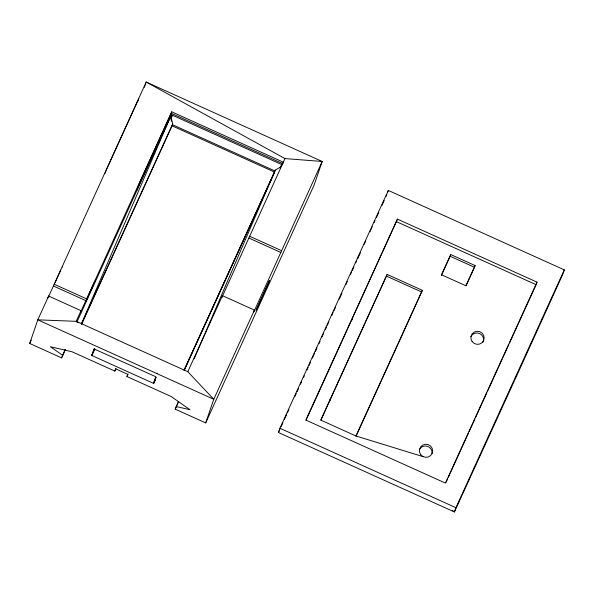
<?xml version="1.0" encoding="UTF-8"?>
<svg xmlns="http://www.w3.org/2000/svg" width="594" height="594" viewBox="0 0 594 594"><rect width="100%" height="100%" fill="white"/><g stroke="black" fill="none" stroke-linecap="round" stroke-linejoin="round"><path stroke-width="0.89" d="M62.519 266.743L62.236 267.092M329.922 400.401L330.42 398.611M352.205 319.906L352.695 318.117M154.834 379.737L153.586 383.39L91.758 355.472L94.015 348.901L155.858 376.759L154.269 381.415L156.096 377.39M171.718 111.813L171.221 113.283L282.811 163.654L283.316 162.192L171.718 111.813L80.428 312.533L81.059 310.699L48.634 296.057L48.003 297.891L146.191 82.039L322.178 161.479L314.085 185.113L205.68 422.913L175.223 409.162L178.438 401.44M65.466 349.45L61.62 357.878L29.7 343.473L37.793 319.839L48.634 296.057M105.145 173.27L105.992 170.805M137.949 101.106L138.788 98.641L106.274 169.981M144.394 87.288L146.191 82.039L284.964 158.576L322.178 161.479L253.794 311.939L254.425 310.105L222.46 295.678L187.808 371.703L213.773 399.279L205.68 422.913M61.62 357.878L65.221 349.317M171.555 121.235L170.886 118.644L172.305 115.318M81.638 324.161L172.06 125.809L172.735 123.827L171.183 117.783M62.533 355.219L50.423 346.725L72.112 351.797L114.835 371.079L115.6 368.829L127.74 374.309L126.968 376.559L171.146 396.502L190.028 409.749L176.128 406.504M222.46 295.678L221.837 297.512L284.964 158.576M278.452 432.521L279.915 428.237L388.32 190.436L564.3 269.876L562.83 274.161L521.599 365.05L454.432 511.961L278.452 432.521L279.945 429.239M387.734 192.137L388.32 190.436M306.11 420.106L397.438 219.127L537.006 282.135L536.419 283.85M320.916 420.158L387.147 274.435L422.341 290.325L400.319 339.07M450.133 256.259L450.72 254.544L475.096 265.555L474.509 267.263L450.133 256.259L441.305 275.631M564.3 269.876L455.895 507.677L454.432 511.961L452.212 510.298M81.445 323.841L170.233 117.36M194.171 358.769L275.282 170.122L280.413 167.092L280.116 167.953L281.994 163.833M94.75 348.901L91.758 355.472L94.654 348.752M155.494 379.202L153.586 383.39L155.39 379.202M155.183 379.21L154.447 380.895L155.183 379.21L154.596 380.464M55.131 282.588L57.373 277.532M91.758 355.472L94.676 348.997M153.586 383.39L155.413 379.343M57.677 276.856L60.803 270.055M29.7 343.473L31.237 340.095M81.059 310.699L76.21 321.324L37.793 319.839L213.773 399.279L254.425 310.105M171.221 113.283L138.699 184.623L136.724 190.37L169.245 119.03L170.805 114.486L282.402 164.865M76.916 322.059L171.733 114.063M170.886 118.644L172.386 115.347M81.549 323.871L172.735 123.827M114.835 371.079L115.986 368.547M126.968 376.559L128.126 374.027M156.957 373.574L157.12 373.195M184.185 370.456L274.606 172.097L172.06 125.809M175.223 409.162L178.683 401.574M281.066 426.774L282.937 422.676M284.429 419.394L286.672 414.478M287.422 412.837L288.914 409.556M294.713 396.844L296.25 393.473M297.015 391.788L298.552 388.417M300.467 384.207L301.626 381.682M303.541 377.472L304.314 375.787M306.994 369.891L308.152 367.359M308.917 365.674L310.454 362.31M312.37 358.093L314.679 353.044M315.444 351.358L316.981 347.987M318.904 343.778L320.055 341.246M321.97 337.036L323.507 333.665M325.43 329.455L326.581 326.93M327.346 325.245L328.883 321.874M331.957 315.139L333.108 312.607M333.873 310.922L335.41 307.558M339.248 299.131L341.936 293.236M345.775 284.816L347.312 281.445M350.386 274.703L351.537 272.178M352.309 270.493L353.838 267.122M355.761 262.912L356.526 261.226M357.685 258.702L360.372 252.806M364.211 244.379L365.748 241.008M369.965 231.749L372.275 226.693M374.19 222.483L374.963 220.797M376.492 217.426L378.801 212.37M381.868 205.635L384.177 200.579M386.093 196.369L386.865 194.684M397.438 219.127L305.836 420.069L445.411 483.078L537.006 282.135M387.147 274.435L320.753 420.092L355.947 435.981L423.322 456.719M355.947 435.981L422.341 290.325M356.133 436.011L399.94 339.909M450.72 254.544L441.505 274.762L465.882 285.766L475.096 265.555M466.067 285.796L474.131 268.109M446.072 482.269L447.609 478.89M448.381 477.205L468.391 433.301M469.163 431.608L474.933 418.948M475.705 417.255L486.865 392.775M487.637 391.082L502.257 358.999M503.029 357.313L508.806 344.646M509.57 342.961L536.13 284.704L396.554 221.696M274.606 172.097L184.095 370.173L275.282 170.122L274.985 170.983L172.446 124.688M154.692 380.182L155.918 377.532M386.56 276.151L421.755 292.04M249.562 236.226L281.526 250.661M248.938 238.068L280.895 252.495M54.054 284.17L86.479 298.804M53.423 286.004L85.848 300.638M187.808 371.703L76.21 321.324L78.594 322.765M279.915 428.237L455.895 507.677M419.379 449.747A6.66 6.534 18.9 0 1 432.009 453.593M470.871 336.791A6.66 6.534 18.9 0 1 479.648 333.583A6.66 6.534 18.9 0 1 483.011 342.27M85.722 301.618L94.958 281.207L85.722 301.618M256.385 309.415L256.059 310.514L269.572 280.39L256.385 309.415M420.656 454.551A6.66 6.534 18.9 0 0 432.105 453.512A6.66 6.534 18.9 0 0 425.349 444.253A6.66 6.534 18.9 0 0 420.656 454.551M472.148 341.595A6.66 6.534 18.9 0 0 483.598 340.555A6.66 6.534 18.9 0 0 476.841 331.296A6.66 6.534 18.9 0 0 472.148 341.595"/></g></svg>
